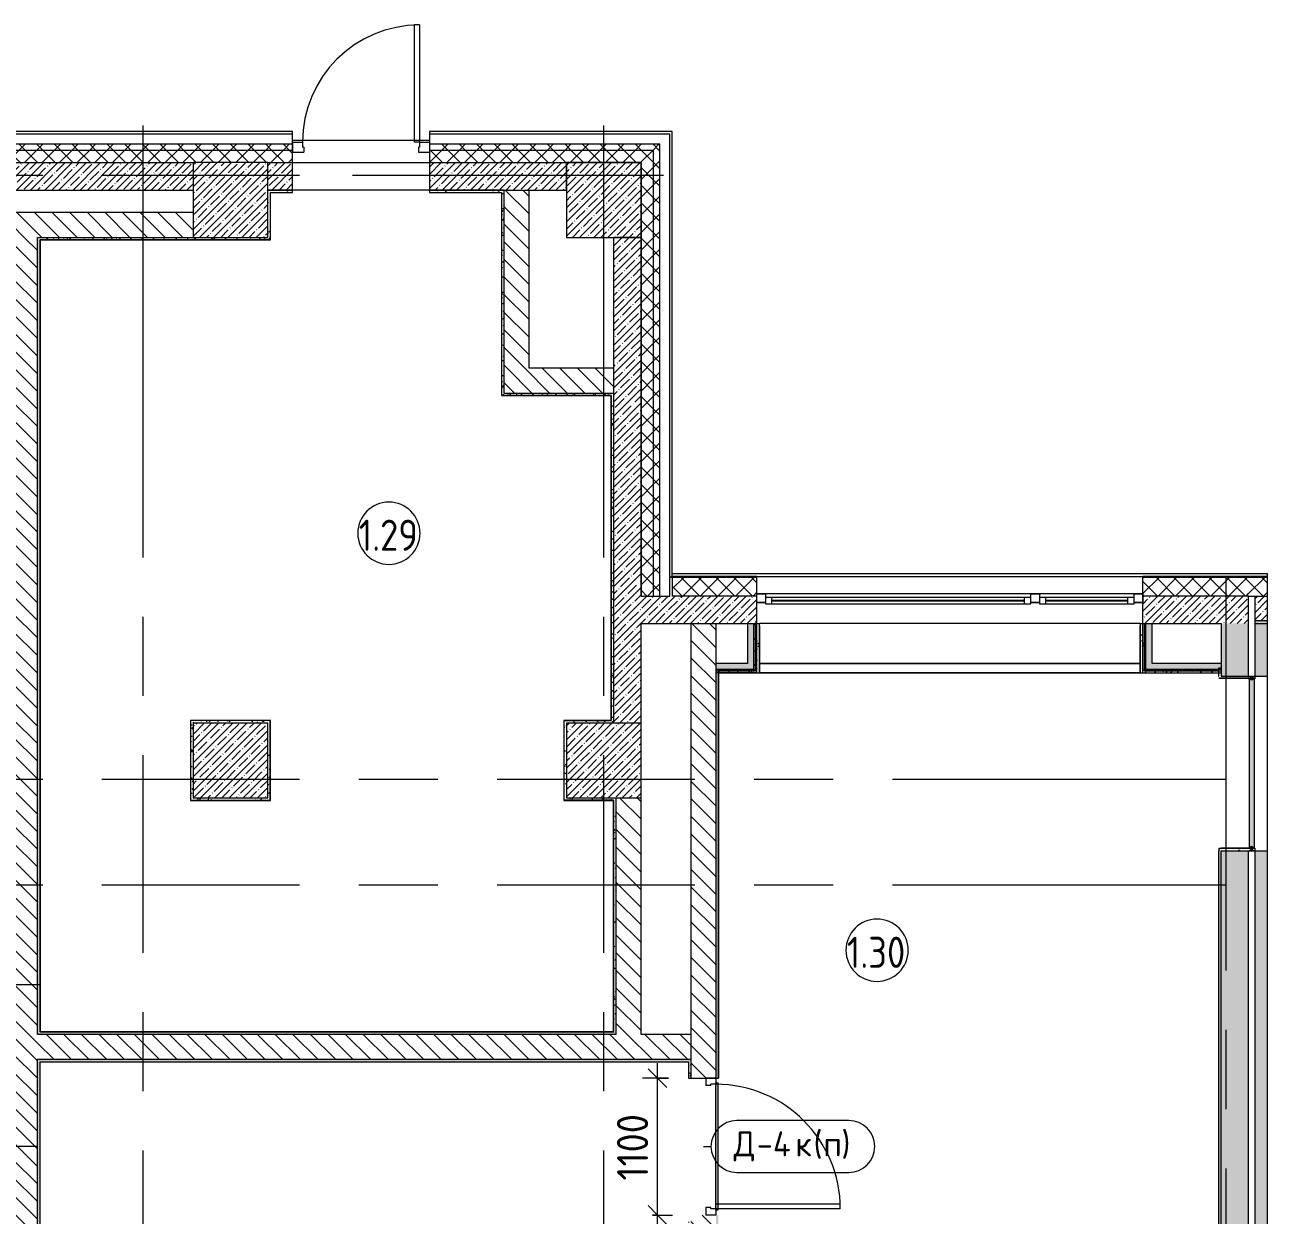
# Model space of a CAD drawing. Header units: millimetres. Extents: x -3708 to 187246, y -8553 to 29000.
# Drawn here: x 28660 to 38694, y 18650 to 28205 of the extents above; entities that cross this region are included whole.
import ezdxf

# ---------------------------------------------------------------- set-up
doc = ezdxf.new("R2010")
doc.units = ezdxf.units.MM
doc.linetypes.add('Осевая', pattern=[3175, 635, -476.25, 1587.5, -476.25])
for name, color, linetype, lineweight in [('A-ANNO-DIMS', 7, 'Continuous', 9), ('A-ANNO-DIMS-100', 7, 'Continuous', 9), ('A-AREA-IDEN', 7, 'Continuous', 9), ('A-DETL', 7, 'Continuous', 9), ('A-DETL-GENF', 7, 'Continuous', 9), ('A-DOOR-IDEN', 7, 'Continuous', 9), ('A-GLAZ', 7, 'Continuous', 9), ('A-GLAZ-1', 7, 'Continuous', 13), ('A-WALL', 7, 'Continuous', 9), ('I-WALL', 7, 'Continuous', 9), ('S-COLS', 7, 'Continuous', 9), ('Ограждение', 7, 'Continuous', 9), ('Оси', 7, 'Continuous', 9), ('Оси-2', 7, 'Осевая', 9), ('Поручни', 7, 'Continuous', 9)]:
    doc.layers.add(name, color=color, linetype=linetype, lineweight=lineweight)
for name, color, linetype, lineweight, true_color in [('A-DOOR-1', 1, 'Continuous', 9, 0xff0000), ('A-DOOR-2', 1, 'Continuous', 13, 0xff0000), ('A-DOOR-FRAM-1', 1, 'Continuous', 13, 0xff0000), ('A-WALL-1', 7, 'Continuous', 9, 0x3c3c3c), ('A-WALL-FNSH-1', 7, 'Continuous', 9, 0x3c3c3c)]:
    doc.layers.add(name, color=color, linetype=linetype, lineweight=lineweight, true_color=true_color)
doc.styles.add('GOST Common', font='GOST_Common.ttf', dxfattribs={"height": 200})
doc.styles.add('GOST Common_1', font='GOST_Common.ttf', dxfattribs={"width": 0.9, "height": 250})
doc.styles.add('ISOCPEUR', font='isocpeur.ttf', dxfattribs={"width": 0.9, "height": 250})
doc.dimstyles.new('ISO-2_5_0_9К_БОЛЬШОЙ', dxfattribs={"dimscale": 304.8, "dimtxt": 248.995294, "dimasz": 0.492126, "dimexe": 0.393701, "dimexo": 0.984252, "dimgap": 0, "dimtad": 1, "dimdec": 0, "dimrnd": 10, "dimzin": 0, "dimdsep": 46, "dimtxsty": 'ISOCPEUR', "dimblk1": 'OBLIQUE', "dimblk2": 'OBLIQUE', "dimsah": 1, "dimcen": 0.09, "dimdle": 0.393701, "dimazin": 0, "dimtfac": 1, "dimtdec": 4, "dimtix": 1, "dimtmove": 0, "dimatfit": 3, "dimfxl": 1, "dimtvp": 1, "dimtolj": 1, "dimtzin": 0, "dimarcsym": 2})
pattern_1 = [(45, (0, 0), (-57.02463, 57.02463), []), (45, (57.025, 0), (-57.02463, 57.02463), [100.806, -20.161, 3.353, -16.808])]
pattern_2 = [(135, (0, 0), (-70.71068, -70.71068), [])]
pattern_3 = [(45, (0, 0), (-70.71068, 70.71068), []), (135, (0, 0), (-70.71068, -70.71068), [])]
pattern_4 = [(0, (0, 0), (121.92, 30.48), [10.058, -81.382, 10.058, -81.382, -487.68]), (0, (0, 0), (121.92, 30.48), [-182.88, 10.058, -172.822, 10.058, -81.382, -213.36]), (0, (0, 0), (121.92, 30.48), [-457.2, 10.058, -50.902, 10.058, -142.342]), (120, (45.72, 15.24), (-87.356454, 90.345817), [10.058, -81.382, 10.058, -81.382, -487.68]), (120, (45.72, 15.24), (-87.356454, 90.345817), [-182.88, 10.058, -172.822, 10.058, -81.382, -213.36]), (120, (45.72, 15.24), (-87.356454, 90.345817), [-457.2, 10.058, -50.902, 10.058, -142.342]), (240, (60.96, 76.2), (-34.563546, -120.825817), [10.058, -81.382, 10.058, -81.382, -487.68]), (240, (60.96, 76.2), (-34.563546, -120.825817), [-182.88, 10.058, -172.822, 10.058, -81.382, -213.36]), (240, (60.96, 76.2), (-34.563546, -120.825817), [-457.2, 10.058, -50.902, 10.058, -142.342])]
pattern_5 = [(45, (0, 0), (-106.066, 106.066), []), (135, (0, 0), (-106.066, -106.066), [])]

# ---------------------------------------------------------------- blocks, each defined once
blk = doc.blocks.new('BSC_Колонна _Прямоугольная - 600х600-V23-План заполнения и маркировки дверных проемов 1 этажа в осях 1-12')
at = {"layer": 'S-COLS'}
h = blk.add_hatch(dxfattribs=at)
h.set_pattern_fill('FP_39', color=256, style=0, pattern_type=2)
h.set_pattern_definition([(45, (-30310, -26800), (-57.02463, 57.02463), []), (45, (-30252.975, -26800), (-57.02463, 57.02463), [100.806, -20.161, 3.353, -16.808])])
h.paths.add_polyline_path([(-300, -300), (300, -300), (300, 300), (-300, 300), (-300, 80)])
for p, q in [((300, 300), (-300, 300)), ((-300, 300), (-300, -300)), ((300, -300), (300, 300)), ((-300, -300), (300, -300))]:
    blk.add_line(p, q, dxfattribs=at)
blk = doc.blocks.new('120_Окно_СКБ_2Ст - 120_Окно_СКБ_2Ст 3100х2500 _мал_створка слева_-V38-План заполнения и маркировки дверных проемов 1 этажа в осях 1-12')
at = {"layer": 'A-GLAZ'}
for p, q in [((1550, -57), (-1550, -57)), ((-1550, -127), (-1480, -127)), ((-1430, -107), (600, -107)), ((600, -117), (-1430, -117)), ((650, -127), (720, -127)), ((770, -107), (1430, -107)), ((1430, -117), (770, -117)), ((1480, -127), (1550, -127))]:
    blk.add_line(p, q, dxfattribs=at)
at = {"layer": 'A-GLAZ-1'}
for p, q in [((-1550, -127), (-1550, -57)), ((-1550, -57), (-1480, -57)), ((-1480, -57), (-1480, -127)), ((650, -87), (-1480, -87)), ((-1480, -87), (-1480, -137)), ((-1430, -137), (-1430, -87)), ((600, -137), (600, -87)), ((650, -127), (650, -57)), ((650, -57), (720, -57)), ((650, -137), (650, -87)), ((720, -57), (720, -127)), ((1480, -87), (720, -87)), ((720, -87), (720, -137)), ((770, -137), (770, -87)), ((1430, -137), (1430, -87)), ((1480, -127), (1480, -57)), ((1480, -57), (1550, -57)), ((1480, -137), (1480, -87)), ((1550, -57), (1550, -127)), ((-1480, -127), (-1550, -127)), ((-1480, -137), (650, -137)), ((720, -127), (650, -127)), ((720, -137), (1480, -137)), ((1550, -127), (1480, -127))]:
    blk.add_line(p, q, dxfattribs=at)
blk = doc.blocks.new('110_Дверь_СКБ_1Ст_Внутренняя1 - Д-4к_п__1100x2100h_Артистические EI30-23988509-План заполнения и маркировки дверных проемов 1 этажа в осях 1-12')
at = {"layer": 'A-DOOR-1'}
blk.add_arc((512.5, 100), 1000, 90, 180, dxfattribs=at)
at = {"layer": 'A-DOOR-2'}
for p, q in [((512.5, 1100), (472.5, 1100)), ((472.5, 100), (472.5, 1100)), ((512.5, 1100), (512.5, 100)), ((512.5, 100), (472.5, 100))]:
    blk.add_line(p, q, dxfattribs=at)
at = {"layer": 'A-DOOR-FRAM-1'}
for p, q in [((-537.5, 100), (-537.5, 20)), ((-537.5, 100), (-487.5, 100)), ((-537.5, 20), (-477.5, 20)), ((-487.5, 100), (-487.5, 60)), ((-477.5, 60), (-487.5, 60)), ((-477.5, 60), (-477.5, 20)), ((502.5, 60), (502.5, 20)), ((512.5, 60), (502.5, 60)), ((502.5, 20), (562.5, 20)), ((512.5, 100), (512.5, 60)), ((512.5, 100), (562.5, 100)), ((562.5, 100), (562.5, 20))]:
    blk.add_line(p, q, dxfattribs=at)
blk = doc.blocks.new('110_Дверь_СКБ_1Ст_Наружная - ДН-2д_л__ Дверь из подвала ЛК _900 мм в свету_ 3300 фрамуга метал-22954314-План заполнения и маркировки дверных проемов 1 этажа в осях 1-12')
at = {"layer": 'A-DOOR-1'}
blk.add_arc((489.5, 30), 940, 90, 180, dxfattribs=at)
at = {"layer": 'A-DOOR-2'}
for p, q in [((489.5, 970), (449.5, 970)), ((449.5, 30), (449.5, 970)), ((489.5, 970), (489.5, 30)), ((489.5, 30), (449.5, 30))]:
    blk.add_line(p, q, dxfattribs=at)
at = {"layer": 'A-DOOR-FRAM-1'}
for p, q in [((-530.5, 30), (-530.5, -50)), ((-530.5, 30), (-450.5, 30)), ((-450.5, 30), (-450.5, -10)), ((489.5, 30), (489.5, -10)), ((489.5, 30), (569.5, 30)), ((569.5, 30), (569.5, -50)), ((-530.5, -50), (-440.5, -50)), ((-440.5, -10), (-450.5, -10)), ((-440.5, -10), (-440.5, -50)), ((479.5, -10), (479.5, -50)), ((489.5, -10), (479.5, -10)), ((479.5, -50), (569.5, -50))]:
    blk.add_line(p, q, dxfattribs=at)
blk = doc.blocks.new('BSC_Колонна _Прямоугольная - 600х600-V41-План заполнения и маркировки дверных проемов 1 этажа в осях 1-12')
at = {"layer": 'S-COLS'}
h = blk.add_hatch(dxfattribs=at)
h.set_pattern_fill('FP_50', color=256, style=0, pattern_type=2)
h.set_pattern_definition([(45, (-33310, -22300), (-57.02463, 57.02463), []), (45, (-33252.975, -22300), (-57.02463, 57.02463), [100.806, -20.161, 3.353, -16.808])])
h.paths.add_polyline_path([(-300, -300), (300, -300), (300, 300), (-300, 300)])
for p, q in [((300, 300), (-300, 300)), ((-300, 300), (-300, -300)), ((300, -300), (300, 300)), ((-300, -300), (300, -300))]:
    blk.add_line(p, q, dxfattribs=at)
blk = doc.blocks.new('BSC_Колонна _Прямоугольная - 600х600-V65-План заполнения и маркировки дверных проемов 1 этажа в осях 1-12')
at = {"layer": 'S-COLS'}
h = blk.add_hatch(dxfattribs=at)
h.set_pattern_fill('FP_77', color=256, style=0, pattern_type=2)
h.set_pattern_definition([(45, (-30310, -22300), (-57.02463, 57.02463), []), (45, (-30252.975, -22300), (-57.02463, 57.02463), [100.806, -20.161, 3.353, -16.808])])
h.paths.add_polyline_path([(300, -300), (300, 300), (-300, 300), (-300, -300)])
for p, q in [((300, 300), (-300, 300)), ((-300, 300), (-300, -300)), ((300, -300), (300, 300)), ((-300, -300), (300, -300))]:
    blk.add_line(p, q, dxfattribs=at)
blk = doc.blocks.new('Ограждение - Ограждение-32870510-План заполнения и маркировки дверных проемов 1 этажа в осях 1-12')
at = {"layer": 'Ограждение'}
blk.add_hatch(color=256, dxfattribs=at).paths.add_polyline_path([(34228, 18690), (34228, 19710), (34208, 19710), (34208, 18690), (34210, 18690)])
at = {"layer": 'Поручни'}
for p, q in [((34208, 19710), (34228, 19710)), ((34208, 19710), (34208, 18690)), ((34228, 18690), (34228, 19710)), ((34228, 18690), (34208, 18690))]:
    blk.add_line(p, q, dxfattribs=at)
blk = doc.blocks.new('Ограждение - Ограждение-32972408-План заполнения и маркировки дверных проемов 1 этажа в осях 1-12')
at = {"layer": 'Ограждение'}
blk.add_hatch(color=256, dxfattribs=at).paths.add_polyline_path([(38505, 21595), (38505, 21606), (38525, 21606), (38525, 21595), (38538, 21595), (38538, 22955), (38525, 22955), (38525, 22949), (38505, 22949), (38505, 22955), (38493, 22955), (38493, 21595)])
at = {"layer": 'Поручни'}
for p, q in [((38493, 22955), (38493, 21595)), ((38538, 21595), (38538, 22955)), ((38538, 21575), (38493, 21575))]:
    blk.add_line(p, q, dxfattribs=at)
blk = doc.blocks.new('Ограждение - Ограждение-32984935-План заполнения и маркировки дверных проемов 1 этажа в осях 1-12')
at = {"layer": 'Поручни'}
for p, q in [((38493, 22955), (38493, 21595)), ((38538, 21595), (38538, 22955)), ((38538, 21575), (38493, 21575))]:
    blk.add_line(p, q, dxfattribs=at)
blk = doc.blocks.new('Зашивка приборов отопления11 - Зашивка приборов отопления-33278624-План заполнения и маркировки дверных проемов 1 этажа в осях 1-12')
at = {"layer": 'A-WALL'}
for p, q in [((37620, 23400), (34560, 23400)), ((34560, 23079), (37620, 23079)), ((37620, 23079), (34560, 23079)), ((34560, 23004), (37620, 23004))]:
    blk.add_line(p, q, dxfattribs=at)
blk = doc.blocks.new('BSC_Колонна _Прямоугольная - 600х600-V81-План заполнения и маркировки дверных проемов 1 этажа в осях 1-12')
at = {"layer": 'S-COLS'}
for p, q in [((300, 300), (-300, 300)), ((-300, 300), (-300, -300)), ((300, -300), (300, 300)), ((-300, -300), (300, -300))]:
    blk.add_line(p, q, dxfattribs=at)
blk = doc.blocks.new('DET_L_Линия разрыва - М100-30654710-План заполнения и маркировки дверных проемов 1 этажа в осях 1-12')
at = {"layer": 'A-DETL-GENF'}
blk.add_line((24080, 0), (12340, 0), dxfattribs=at)
blk = doc.blocks.new('М_двери - Типоразмер_рамка-25223575-План заполнения и маркировки дверных проемов 1 этажа в осях 1-12')
at = {"layer": 'A-DOOR-IDEN'}
for p, q in [((4.5, 2.08), (-4.5, 2.08)), ((-4.5, -2.08), (4.5, -2.08))]:
    blk.add_line(p, q, dxfattribs=at)
for centre, start, end in [((-4.5, 0), 90, 270), ((4.5, 0), 270, 90)]:
    blk.add_arc(centre, 2.08, start, end, dxfattribs=at)
blk = doc.blocks.new('Марка_Помещения - Номер-25198446-План заполнения и маркировки дверных проемов 1 этажа в осях 1-12')
at = {"layer": 'A-AREA-IDEN'}
for start, end in [(360, 180), (180, 360)]:
    blk.add_arc((0, 0), 2.5, start, end, dxfattribs=at)
blk = doc.blocks.new('DIMBLOCK34-План заполнения и маркировки дверных проемов 1 этажа в осях 1-12')
at = {"layer": 'A-ANNO-DIMS-100'}
for p, q in [((33742, 18530), (33742, 19870)), ((33830, 19750), (33622, 19750)), ((33742, 19750), (33830, 19750)), ((33702, 18650), (33862, 18650)), ((33742, 18650), (33702, 18650))]:
    blk.add_line(p, q, dxfattribs=at)
at = {"layer": 'A-ANNO-DIMS-100', "lineweight": 20}
for p, q in [((33742, 19750), (33667, 19825)), ((33742, 19750), (33817, 19675)), ((33742, 18650), (33667, 18725)), ((33742, 18650), (33817, 18575))]:
    blk.add_line(p, q, dxfattribs=at)
at = {"layer": 'A-ANNO-DIMS-100', "color": 0, "insert": (33416, 18927), "char_height": 250, "width": 655.05, "attachment_point": 1, "rotation": 90, "line_spacing_factor": 1.149209, "style": 'ISOCPEUR'}
blk.add_mtext('1100', dxfattribs=at)
blk = doc.blocks.new('_Oblique')
at = {"color": 0, "linetype": 'ByBlock', "lineweight": -2}
blk.add_line((-0.5, -0.5), (0.5, 0.5), dxfattribs=at)

msp = doc.modelspace()

# ---------------------------------------------------------------- hatches: boundary and pattern name
at = {"layer": 'A-WALL'}
h = msp.add_hatch(dxfattribs=at)
h.set_pattern_fill('FP_8', color=256, style=0, pattern_type=2)
h.set_pattern_definition(pattern_3)
h.paths.add_polyline_path([(30810, 27200), (30810, 27250), (21910, 27250), (21910, 27200), (30569, 27200)])
h.paths.add_polyline_path([(18710.3, 27200), (18710.3, 27250), (17810.3, 27250), (17810.3, 27200), (18381.6, 27200)])
h.paths.add_polyline_path([(33610, 27200), (33760, 27200), (33760, 27250), (31910, 27250), (31910, 27200), (33390, 27200)])
h.paths.add_polyline_path([(16910.3, 27200), (16910.3, 27250), (16010.3, 27250), (16010.3, 27200), (16598.9, 27200)])
h.paths.add_polyline_path([(19610.3, 27200), (20210, 27200), (20210, 27250), (19610.3, 27250)])
h.paths.add_polyline_path([(14996.3, 27200), (15110.3, 27200), (15110.3, 27250), (13730, 27250), (13730, 27200), (14760, 27200)])
h = msp.add_hatch(dxfattribs=at)
h.set_pattern_fill('FP_8', color=256, style=0, pattern_type=2)
h.set_pattern_definition(pattern_3)
h.paths.add_polyline_path([(32509.5, 27100), (33710, 27100), (33710, 27200), (31910, 27200), (31910, 27100), (31923.2, 27100)])
h.paths.add_polyline_path([(28560, 27100), (30810, 27100), (30810, 27200), (21910, 27200), (21910, 27100), (27860.7, 27100)])
h.paths.add_polyline_path([(19610.3, 27100), (20210, 27100), (20210, 27200), (19610.3, 27200), (19610.3, 27116.6)])
h.paths.add_polyline_path([(18110.3, 27100), (18710.3, 27100), (18710.3, 27200), (17810.3, 27200), (17810.3, 27100)])
h.paths.add_polyline_path([(16910.3, 27100), (16910.3, 27200), (16010.3, 27200), (16010.3, 27100), (16350.4, 27100)])
h.paths.add_polyline_path([(13730, 27100), (15110.3, 27100), (15110.3, 27200), (13730, 27200)])
h = msp.add_hatch(dxfattribs=at)
h.set_pattern_fill('FP_8', color=256, style=0, pattern_type=2)
h.set_pattern_definition(pattern_3)
h.paths.add_polyline_path([(33710, 23620), (33760, 23620), (33760, 27200), (33710, 27200), (33710, 23719.5)])
h = msp.add_hatch(dxfattribs=at)
h.set_pattern_fill('FP_8', color=256, style=0, pattern_type=2)
h.set_pattern_definition(pattern_3)
h.paths.add_polyline_path([(33610.3, 23620), (33710, 23620), (33710, 27100), (33610, 27100), (33610, 23620)])
h = msp.add_hatch(dxfattribs=at)
h.set_pattern_fill('FP_8', color=256, style=0, pattern_type=2)
h.set_pattern_definition(pattern_3)
h.paths.add_polyline_path([(38482.7, 23620), (38490, 23620), (38490, 23769.7), (37640, 23769.7), (37640, 23620), (38270, 23620)])
h.paths.add_polyline_path([(34037.4, 23620), (34540, 23620), (34540, 23769.7), (33860, 23769.7), (33860, 23620), (34010, 23620)])
h = msp.add_hatch(dxfattribs=at)
h.set_pattern_fill('FP_8', color=256, style=0, pattern_type=2)
h.set_pattern_definition(pattern_3)
h.paths.add_polyline_path([(38539.3, 23619.7), (38640, 23620), (38640, 23769.7), (38490, 23769.7), (38490, 23619.7)])
at = {"layer": 'I-WALL'}
h = msp.add_hatch(dxfattribs=at)
h.set_pattern_fill('FP_1', color=256, style=0, pattern_type=2)
h.set_pattern_definition(pattern_1)
h.paths.add_polyline_path([(28760, 26880), (29810, 26880), (29810, 27100), (26410, 27100), (26410, 26880), (28560, 26880)])
h = msp.add_hatch(dxfattribs=at)
h.set_pattern_fill('FP_1', color=256, style=0, pattern_type=2)
h.set_pattern_definition(pattern_1)
h.paths.add_polyline_path([(30610, 26880), (30810, 26880), (30810, 27100), (30610, 27100), (30610, 27056)])
h.paths.add_polyline_path([(29810, 26880), (30010, 26880), (30010, 27100), (29810, 27100), (29810, 27075.3)])
h.paths.add_polyline_path([(32509.5, 26880), (33010, 26880), (33010, 27100), (31910, 27100), (31910, 26880), (31923.2, 26880)])
h = msp.add_hatch(dxfattribs=at)
h.set_pattern_fill('FP_86', color=256, style=0, pattern_type=2)
h.set_pattern_definition(pattern_4)
h.paths.add_polyline_path([(30630, 26480), (30630, 26880), (30610, 26880), (30610, 26480)])
h = msp.add_hatch(dxfattribs=at)
h.set_pattern_fill('FP_86', color=256, style=0, pattern_type=2)
h.set_pattern_definition(pattern_4)
h.paths.add_polyline_path([(32476.5, 26860), (32489.5, 26860), (32489.5, 26880), (31910, 26880), (31910, 26860), (31923.2, 26860)])
h.paths.add_polyline_path([(30630, 26860), (30810, 26860), (30810, 26880), (30630, 26880)])
h = msp.add_hatch(dxfattribs=at)
h.set_pattern_fill('FP_86', color=256, style=0, pattern_type=2)
h.set_pattern_definition(pattern_4)
h.paths.add_polyline_path([(32509.5, 25250), (32509.5, 26880), (32489.5, 26880), (32489.5, 25250)])
h = msp.add_hatch(dxfattribs=at)
h.set_pattern_fill('FP_20', color=256, style=0, pattern_type=2)
h.set_pattern_definition(pattern_2)
h.paths.add_polyline_path([(32709.5, 25450), (32709.5, 26880), (32509.5, 26880), (32509.5, 25450)])
h = msp.add_hatch(dxfattribs=at)
h.set_pattern_fill('FP_20', color=256, style=0, pattern_type=2)
h.set_pattern_definition(pattern_2)
h.paths.add_polyline_path([(30010, 26500), (30010, 26700), (26410, 26700), (26410, 26500), (28760, 26500)])
h = msp.add_hatch(dxfattribs=at)
h.set_pattern_fill('FP_20', color=256, style=0, pattern_type=2)
h.set_pattern_definition(pattern_2)
h.paths.add_polyline_path([(28760, 15200), (28760, 26500), (28560, 26500), (28560, 15200)])
h = msp.add_hatch(dxfattribs=at)
h.set_pattern_fill('FP_86', color=256, style=0, pattern_type=2)
h.set_pattern_definition(pattern_4)
h.paths.add_polyline_path([(28780, 26480), (30610, 26480), (30610, 26500), (28760, 26500), (28760, 26480), (28775, 26480)])
h = msp.add_hatch(dxfattribs=at)
h.set_pattern_fill('FP_1', color=256, style=0, pattern_type=2)
h.set_pattern_definition(pattern_1)
h.paths.add_polyline_path([(33390, 22600), (33610, 22600), (33610, 26500), (33390, 26500), (33390, 23177.1)])
h = msp.add_hatch(dxfattribs=at)
h.set_pattern_fill('FP_86', color=256, style=0, pattern_type=2)
h.set_pattern_definition(pattern_4)
h.paths.add_polyline_path([(28768.5, 20100), (28780, 20100), (28780, 26480), (28760, 26480), (28760, 20100)])
h = msp.add_hatch(dxfattribs=at)
h.set_pattern_fill('FP_20', color=256, style=0, pattern_type=2)
h.set_pattern_definition(pattern_2)
h.paths.add_polyline_path([(32509.5, 25250), (33390, 25250), (33390, 25450), (32509.5, 25450), (32509.5, 25342.3)])
h = msp.add_hatch(dxfattribs=at)
h.set_pattern_fill('FP_86', color=256, style=0, pattern_type=2)
h.set_pattern_definition(pattern_4)
h.paths.add_polyline_path([(33369, 25230), (33370, 25230), (33369, 25250), (32489.5, 25250), (32489.5, 25230), (33277.3, 25230)])
h = msp.add_hatch(dxfattribs=at)
h.set_pattern_fill('FP_86', color=256, style=0, pattern_type=2)
h.set_pattern_definition(pattern_4)
h.paths.add_polyline_path([(33390, 22620), (33390, 25250), (33370, 25250), (33370, 22620)])
h = msp.add_hatch(dxfattribs=at)
h.set_pattern_fill('FP_1', color=256, style=0, pattern_type=2)
h.set_pattern_definition(pattern_1)
h.paths.add_polyline_path([(33610, 23400), (34540, 23400), (34540, 23620), (33610, 23619.7)])
h.paths.add_polyline_path([(37652.5, 23400), (38490, 23400), (38490, 23620), (37640, 23619.7), (37640, 23400)])
h = msp.add_hatch(dxfattribs=at)
h.set_pattern_fill('FP_1', color=256, style=0, pattern_type=2)
h.set_pattern_definition(pattern_1)
h.paths.add_polyline_path([(38640, 23420.3), (38640, 23620), (38540, 23619.7), (38540, 23420.3)])
h = msp.add_hatch(dxfattribs=at)
h.set_pattern_fill('FP_20', color=256, style=0, pattern_type=2)
h.set_pattern_definition(pattern_2)
h.paths.add_polyline_path([(34130, 17850), (34210, 17850), (34210, 18650), (34010, 18650), (34010, 17850)])
h.paths.add_polyline_path([(34010, 19750), (34210, 19750), (34210, 23400), (34010, 23400), (34010, 19880)])
for points in [[(34515, 23079), (34515, 23400), (34465, 23400), (34465, 23079)], [(37665, 23029), (37715, 23029), (37715, 23400), (37665, 23400), (37665, 23079)], [(34210, 23029), (34515, 23029), (34515, 23079), (34210, 23079)], [(38270, 23029), (38270, 23079), (37715, 23079), (37715, 23029)]]:
    msp.add_hatch(color=256, dxfattribs=at).paths.add_polyline_path(points)
h = msp.add_hatch(dxfattribs=at)
h.set_pattern_fill('FP_87', color=256, style=0, pattern_type=2)
h.set_pattern_definition(pattern_5)
h.paths.add_polyline_path([(34527.5, 23029), (34527.5, 23400), (34515, 23400), (34515, 23029), (34525.6, 23029)])
h = msp.add_hatch(dxfattribs=at)
h.set_pattern_fill('FP_87', color=256, style=0, pattern_type=2)
h.set_pattern_definition(pattern_5)
h.paths.add_polyline_path([(34540, 23024), (34540, 23400), (34527.5, 23400), (34527.5, 23024), (34532.5, 23024)])
h = msp.add_hatch(dxfattribs=at)
h.set_pattern_fill('FP_86', color=256, style=0, pattern_type=2)
h.set_pattern_definition(pattern_4)
h.paths.add_polyline_path([(34560, 23024), (34560, 23400), (34540, 23400), (34540, 23024)])
h = msp.add_hatch(dxfattribs=at)
h.set_pattern_fill('FP_86', color=256, style=0, pattern_type=2)
h.set_pattern_definition(pattern_4)
h.paths.add_polyline_path([(37640, 23024), (37640, 23400), (37620, 23400), (37620, 23024)])
h = msp.add_hatch(dxfattribs=at)
h.set_pattern_fill('FP_87', color=256, style=0, pattern_type=2)
h.set_pattern_definition(pattern_5)
h.paths.add_polyline_path([(37652.3, 23024), (37652.5, 23024), (37652.5, 23400), (37640, 23400), (37640, 23024)])
h = msp.add_hatch(dxfattribs=at)
h.set_pattern_fill('FP_87', color=256, style=0, pattern_type=2)
h.set_pattern_definition(pattern_5)
h.paths.add_polyline_path([(37665, 23024), (37665, 23400), (37652.5, 23400), (37652.5, 23024), (37660, 23024)])
h = msp.add_hatch(dxfattribs=at)
h.set_pattern_fill('FP_1', color=256, style=0, pattern_type=2)
h.set_pattern_definition(pattern_1)
h.paths.add_polyline_path([(38490, 15200), (38490, 21575.3), (38270, 21575.3), (38270, 15200)])
h.paths.add_polyline_path([(38270, 22975.3), (38490, 22975.3), (38490, 23400), (38270, 23400), (38270, 23177.1)])
h = msp.add_hatch(dxfattribs=at)
h.set_pattern_fill('FP_1', color=256, style=0, pattern_type=2)
h.set_pattern_definition(pattern_1)
h.paths.add_polyline_path([(38540, 10450), (38640, 10450), (38640, 11459.9), (38540, 11509.9), (38540, 11459.9)])
h.paths.add_polyline_path([(38540, 11709.9), (38693.9, 11786.8), (38693.9, 12032.9), (38640, 12059.9), (38640, 12125), (38540, 12125), (38540, 11909.9)])
h.paths.add_polyline_path([(38540, 13525), (38640, 13525), (38640, 21575.3), (38540, 21575.3), (38540, 16681.5)])
h.paths.add_polyline_path([(38540, 22975.3), (38640, 22975.3), (38640, 23420.3), (38540, 23420.3), (38540, 23177.1)])
h = msp.add_hatch(dxfattribs=at)
h.set_pattern_fill('FP_87', color=256, style=0, pattern_type=2)
h.set_pattern_definition(pattern_5)
h.paths.add_polyline_path([(34230, 23016.5), (34230, 23024), (34527.5, 23024), (34527.5, 23029), (34210, 23029), (34210, 23016.5)])
h = msp.add_hatch(dxfattribs=at)
h.set_pattern_fill('FP_87', color=256, style=0, pattern_type=2)
h.set_pattern_definition(pattern_5)
h.paths.add_polyline_path([(34230, 23004), (34230, 23016.5), (34210, 23016.5), (34210, 23004)])
h = msp.add_hatch(dxfattribs=at)
h.set_pattern_fill('FP_86', color=256, style=0, pattern_type=2)
h.set_pattern_definition(pattern_4)
h.paths.add_polyline_path([(34210, 13760), (34230, 13760), (34230, 18650), (34210, 18650), (34210, 13780)])
h.paths.add_polyline_path([(34210, 19750), (34230, 19750), (34230, 23004), (34210, 23004), (34210, 21011.9)])
h = msp.add_hatch(dxfattribs=at)
h.set_pattern_fill('FP_86', color=256, style=0, pattern_type=2)
h.set_pattern_definition(pattern_4)
h.paths.add_polyline_path([(34540, 23004), (34560, 23004), (34560, 23024), (34230, 23024), (34230, 23004), (34515, 23004)])
h = msp.add_hatch(dxfattribs=at)
h.set_pattern_fill('FP_86', color=256, style=0, pattern_type=2)
h.set_pattern_definition(pattern_4)
h.paths.add_polyline_path([(37726.7, 23004), (38250, 23004), (38250, 23024), (37620, 23024), (37620, 23004), (37715, 23004)])
h = msp.add_hatch(dxfattribs=at)
h.set_pattern_fill('FP_87', color=256, style=0, pattern_type=2)
h.set_pattern_definition(pattern_5)
h.paths.add_polyline_path([(38270, 23016.5), (38270, 23029), (37665, 23029), (37665.2, 23024), (38250, 23024), (38250, 23016.5)])
h = msp.add_hatch(dxfattribs=at)
h.set_pattern_fill('FP_87', color=256, style=0, pattern_type=2)
h.set_pattern_definition(pattern_5)
h.paths.add_polyline_path([(38270, 23004), (38270, 23016.5), (38250, 23016), (38250, 23004)])
h = msp.add_hatch(dxfattribs=at)
h.set_pattern_fill('FP_86', color=256, style=0, pattern_type=2)
h.set_pattern_definition(pattern_4)
h.paths.add_polyline_path([(29990, 22600), (30610, 22600), (30610, 22620), (29990, 22620)])
h = msp.add_hatch(dxfattribs=at)
h.set_pattern_fill('FP_86', color=256, style=0, pattern_type=2)
h.set_pattern_definition(pattern_4)
h.paths.add_polyline_path([(30010, 21980), (30010, 22600), (29990, 22600), (29990, 21980)])
h = msp.add_hatch(dxfattribs=at)
h.set_pattern_fill('FP_86', color=256, style=0, pattern_type=2)
h.set_pattern_definition(pattern_4)
h.paths.add_polyline_path([(30630, 22000), (30630, 22620), (30610, 22620), (30610, 22000)])
h = msp.add_hatch(dxfattribs=at)
h.set_pattern_fill('FP_86', color=256, style=0, pattern_type=2)
h.set_pattern_definition(pattern_4)
h.paths.add_polyline_path([(32990, 22000), (33010, 22000), (33010, 22620), (32990, 22620), (32990, 22600)])
h = msp.add_hatch(dxfattribs=at)
h.set_pattern_fill('FP_86', color=256, style=0, pattern_type=2)
h.set_pattern_definition(pattern_4)
h.paths.add_polyline_path([(33390, 22600), (33390, 22620), (33010, 22620), (33010, 22600), (33370, 22600)])
h = msp.add_hatch(dxfattribs=at)
h.set_pattern_fill('FP_86', color=256, style=0, pattern_type=2)
h.set_pattern_definition(pattern_4)
h.paths.add_polyline_path([(30610, 21980), (30630, 21980), (30630, 22000), (30010, 22000), (30010, 21980)])
h = msp.add_hatch(dxfattribs=at)
h.set_pattern_fill('FP_86', color=256, style=0, pattern_type=2)
h.set_pattern_definition(pattern_4)
h.paths.add_polyline_path([(32990, 21980), (33390, 21980), (33389, 22000), (32990, 22000)])
h = msp.add_hatch(dxfattribs=at)
h.set_pattern_fill('FP_86', color=256, style=0, pattern_type=2)
h.set_pattern_definition(pattern_4)
h.paths.add_polyline_path([(33410, 20120), (33410, 22000), (33390, 22000), (33390, 20120)])
h = msp.add_hatch(dxfattribs=at)
h.set_pattern_fill('FP_20', color=256, style=0, pattern_type=2)
h.set_pattern_definition(pattern_2)
h.paths.add_polyline_path([(33610, 20100), (33610, 22000), (33410, 22000), (33410, 20100)])
h = msp.add_hatch(dxfattribs=at)
h.set_pattern_fill('FP_86', color=256, style=0, pattern_type=2)
h.set_pattern_definition(pattern_4)
h.paths.add_polyline_path([(38250, 11220), (38270, 11220), (38270, 12100), (38250, 12100), (38250, 11221)])
h.paths.add_polyline_path([(38250, 13550), (38270, 13550), (38270, 21595.3), (38250, 21595.3), (38250, 13980)])
h = msp.add_hatch(dxfattribs=at)
h.set_pattern_fill('FP_86', color=256, style=0, pattern_type=2)
h.set_pattern_definition(pattern_4)
h.paths.add_polyline_path([(38540, 21575.3), (38539.3, 21595.3), (38270, 21595.3), (38270, 21575.3), (38538.3, 21575.3)])
h = msp.add_hatch(dxfattribs=at)
h.set_pattern_fill('FP_20', color=256, style=0, pattern_type=2)
h.set_pattern_definition(pattern_2)
h.paths.add_polyline_path([(30569, 19900), (34010, 19900), (34010, 20100), (28760, 20100), (28760, 19900)])
h = msp.add_hatch(dxfattribs=at)
h.set_pattern_fill('FP_86', color=256, style=0, pattern_type=2)
h.set_pattern_definition(pattern_4)
h.paths.add_polyline_path([(28780, 20100), (33410, 20100), (33410, 20120), (28780, 20120)])
h = msp.add_hatch(dxfattribs=at)
h.set_pattern_fill('FP_86', color=256, style=0, pattern_type=2)
h.set_pattern_definition(pattern_4)
h.paths.add_polyline_path([(28760, 15220), (28780, 15221), (28780, 19900), (28760, 19900), (28760, 16681.5)])
h = msp.add_hatch(dxfattribs=at)
h.set_pattern_fill('FP_86', color=256, style=0, pattern_type=2)
h.set_pattern_definition(pattern_4)
h.paths.add_polyline_path([(33010, 19880), (34010, 19880), (34010, 19900), (28780, 19900), (28781, 19880), (30610, 19880)])
h = msp.add_hatch(dxfattribs=at)
h.set_pattern_fill('FP_86', color=256, style=0, pattern_type=2)
h.set_pattern_definition(pattern_4)
h.paths.add_polyline_path([(33990, 18450), (34010, 18450), (34010, 18650), (33990, 18650), (33990, 18470)])
h.paths.add_polyline_path([(34010, 19750), (34010, 19880), (33990, 19880), (33990, 19750)])
at = {"layer": 'S-COLS'}
h = msp.add_hatch(dxfattribs=at)
h.set_pattern_fill('FP_1', color=256, style=0, pattern_type=2)
h.set_pattern_definition(pattern_1)
h.paths.add_polyline_path([(33010, 26500), (33610, 26500), (33610, 27100), (33010, 27100)])

# ---------------------------------------------------------------- linework, layer by layer
at = {"layer": 'A-DETL'}
for p, q in [((21890, 20500), (28781, 20500)), ((28760, 19200), (21890, 19200))]:
    msp.add_line(p, q, dxfattribs=at)
at = {"layer": 'A-DOOR-IDEN'}
msp.add_line((34110, 19200), (34171.3, 19200), dxfattribs=at)
at = {"layer": 'A-WALL'}
for p, q in [((21910, 27330), (30810, 27330)), ((31910, 27330), (33840, 27330)), ((33840, 23620), (33840, 27330)), ((21910, 27250), (30810, 27250)), ((21910, 27200), (30810, 27200)), ((30810, 27280), (31910, 27280)), ((31910, 27250), (33760, 27250)), ((31910, 27200), (33710, 27200)), ((33710, 23620), (33710, 27200)), ((33760, 23620), (33760, 27250)), ((30610, 27100), (33610, 27100)), ((30630, 26860), (30810, 26860)), ((30630, 26860), (30630, 26480)), ((31910, 26860), (32489.5, 26860)), ((32489.5, 25230), (32489.5, 26860)), ((30610, 26480), (28780, 26480)), ((28780, 26480), (28780, 20120)), ((33370, 25230), (32489.5, 25230)), ((33370, 22620), (33370, 25230)), ((33859.9, 23799.7), (38640, 23799.7)), ((34540, 23772.7), (33840, 23772.7)), ((34540, 23769.7), (33840, 23769.7)), ((33860, 23777.7), (33860, 23772.7)), ((33860, 23769.7), (33860, 23620)), ((34540, 23777.7), (37640, 23777.7)), ((38640, 23772.7), (37640, 23772.7)), ((38640, 23769.7), (37640, 23769.7)), ((33610, 23620), (33840, 23620)), ((34540, 23620), (33860, 23620)), ((38490, 23620), (37640, 23620)), ((38540, 23620), (38640, 23620)), ((38540, 23620), (38540, 23619.7)), ((34515, 23029), (34515, 23400)), ((34527.5, 23016.5), (34527.5, 23400)), ((37652.5, 23016.5), (37652.5, 23400)), ((37665, 23029), (37665, 23400)), ((34515, 23029), (34210, 23029)), ((34527.5, 23016.5), (34210, 23016.5)), ((34540, 23004), (34210, 23004)), ((38270, 23016.5), (37652.5, 23016.5)), ((38270, 23029), (37665, 23029)), ((33010, 22620), (33370, 22620)), ((33390, 20120), (33390, 21980)), ((38250, 21595.3), (38540, 21595.3)), ((28780, 19880), (33990, 19880)), ((28780, 19880), (28780, 15220))]:
    msp.add_line(p, q, dxfattribs=at)
at = {"layer": 'A-WALL-1'}
for p, q in [((30810, 26880), (30810, 27330)), ((31910, 27330), (31910, 26880)), ((26410, 27100), (30010, 27100)), ((33010, 26880), (33010, 27100)), ((33610, 27100), (33610, 23620)), ((26410, 26880), (30010, 26880)), ((30610, 26880), (30810, 26880)), ((30810, 26880), (30610, 26880)), ((30810, 26860), (30810, 26880)), ((31910, 26880), (33010, 26880)), ((32509.5, 26880), (31910, 26880)), ((31910, 26880), (31910, 26860)), ((32509.5, 25250), (32509.5, 26880)), ((32709.5, 25450), (32709.5, 26880)), ((30010, 26700), (26410, 26700)), ((28760, 20100), (28760, 26500)), ((28760, 26500), (30010, 26500)), ((33610, 26500), (33390, 26500)), ((33390, 22600), (33390, 26500)), ((33610, 23620), (33610, 26500)), ((33390, 25450), (32709.5, 25450)), ((32509.5, 25250), (33390, 25250)), ((34540, 23004), (34540, 23769.7)), ((37640, 23004), (37640, 23769.7)), ((38490, 22955.3), (38490, 23620)), ((38490, 23619.7), (38540, 23619.7)), ((38540, 23619.7), (38540, 22955.3)), ((33610, 22600), (33610, 23400)), ((33610, 23400), (34560, 23400)), ((34010, 23400), (34010, 19750)), ((34210, 23400), (34210, 19750)), ((34465, 23400), (34465, 23079)), ((34560, 23379.5), (34560, 23400)), ((37620, 23400), (38270, 23400)), ((37620, 23400), (37620, 23379.5)), ((37715, 23079), (37715, 23400)), ((38270, 23400), (38270, 22975.3)), ((38640, 23420.3), (38540, 23420.3)), ((38540, 23400), (38640, 23400)), ((34465, 23079), (34210, 23079)), ((38270, 23079), (37715, 23079)), ((34230, 23003), (34230, 23024)), ((34540, 23024), (34230, 23024)), ((34540, 23004), (34561, 23004)), ((37619.5, 23004), (38270, 23004)), ((38250, 23024), (37640, 23024)), ((38270, 23041.5), (38250, 23041.5)), ((38270, 22975.3), (38640, 22975.3)), ((38490, 22955.3), (38540, 22955.3)), ((30630, 22620), (29990, 22620)), ((29990, 22620), (29990, 21980)), ((30630, 21980), (30630, 22620)), ((32990, 22620), (32990, 21980)), ((29990, 21980), (30630, 21980)), ((33389, 21980), (33390, 21980)), ((33410, 20100), (33410, 22000)), ((33610, 20100), (33610, 22000)), ((38250, 21595.3), (38250, 21575.3)), ((38270, 13525), (38270, 21575.3)), ((38270, 21575.3), (38640, 21575.3)), ((38490, 13525), (38490, 21575.3)), ((38540, 21595.3), (38540, 13525)), ((33410, 20100), (28760, 20100)), ((28781, 20120), (28780, 20120)), ((34010, 20100), (33610, 20100)), ((28760, 15200), (28760, 19900)), ((28760, 19900), (34010, 19900)), ((33990, 19880), (33990, 19750)), ((33990, 19750), (34230, 19750))]:
    msp.add_line(p, q, dxfattribs=at)
at = {"layer": 'A-WALL-FNSH-1'}
for p, q in [((30810, 27350), (21910, 27350)), ((30810, 27330), (30810, 27350)), ((33860, 27350), (31910, 27350)), ((31910, 27350), (31910, 27330)), ((33860, 23777.7), (33860, 27350)), ((30631, 26859), (30810, 26859)), ((30631, 26479), (30631, 26859)), ((30810, 26859), (30810, 26860)), ((31910, 26860), (31910, 26859)), ((31910, 26859), (32488.5, 26859)), ((32488.5, 26859), (32488.5, 25229)), ((28781, 26479), (30631, 26479)), ((28781, 26479), (28781, 20120)), ((30630, 26480), (30610, 26480)), ((32488.5, 25229), (33369, 25229)), ((33369, 25229), (33369, 22621)), ((34540, 23777.7), (33860, 23777.7)), ((34540, 23769.7), (34540, 23777.7)), ((38640, 23777.7), (37640, 23777.7)), ((37640, 23777.7), (37640, 23769.7)), ((34561, 23379.5), (34560, 23379.5)), ((34560, 23379.5), (34560, 23004)), ((34561, 23003), (34561, 23379.5)), ((37620, 23379.5), (37619, 23379.5)), ((37619, 23379.5), (37619, 23003)), ((37620, 23004), (37620, 23379.5)), ((34230, 23003), (34230, 19750)), ((34231, 19750), (34231, 23003)), ((34231, 23003), (34561, 23003)), ((37619.5, 23003), (38249, 23003)), ((38250, 23041.5), (38249, 23041.5)), ((38249, 23041.5), (38249, 23004)), ((38249, 23003), (38249, 22975.3)), ((38250, 22975.3), (38250, 23041.5)), ((38249, 22975.3), (38250, 22975.3)), ((38540, 22960.3), (38250, 22960.3)), ((38250, 22960.3), (38250, 22959.3)), ((38250, 22959.3), (38540, 22959.3)), ((38505, 22969.3), (38505, 22949.3)), ((38525, 22969.3), (38505, 22969.3)), ((38505, 22949.3), (38525, 22949.3)), ((38525, 22949.3), (38525, 22969.3)), ((30631, 22621), (29989, 22621)), ((29989, 22621), (29989, 21979)), ((30631, 21979), (30631, 22621)), ((32989, 22621), (32989, 21979)), ((33369, 22621), (32989, 22621)), ((32990, 22620), (33010, 22620)), ((29989, 21979), (30631, 21979)), ((32989, 21979), (33389, 21979)), ((33389, 21980), (32990, 21980)), ((33389, 20121), (33389, 21980)), ((38250, 21575.3), (38249, 21575.3)), ((38249, 21575.3), (38249, 13525)), ((38250, 13525), (38250, 21575.3)), ((38540, 21596.3), (38270, 21596.3)), ((38270, 21596.3), (38270, 21595.3)), ((38525, 21606.3), (38505, 21606.3)), ((38505, 21606.3), (38505, 21586.3)), ((38505, 21586.3), (38525, 21586.3)), ((38525, 21586.3), (38525, 21606.3)), ((38540, 21595.3), (38540, 21596.3)), ((33389, 20121), (28781, 20121)), ((28781, 20120), (33390, 20120)), ((28781, 15221), (28781, 19879)), ((28781, 19879), (33989, 19879)), ((33989, 19879), (33989, 19750)), ((33989, 19750), (33990, 19750)), ((34230, 19750), (34231, 19750))]:
    msp.add_line(p, q, dxfattribs=at)
at = {"layer": 'I-WALL'}
for p, q in [((30810, 27100), (31910, 27100)), ((31910, 26880), (30810, 26880)), ((37620, 23400), (34560, 23400)), ((34561, 23004), (37619.5, 23004)), ((37619.5, 23003), (34561, 23003)), ((37619.5, 23004), (37619.5, 23003))]:
    msp.add_line(p, q, dxfattribs=at)
at = {"layer": 'S-COLS'}
for p, q in [((33610, 27100), (33010, 27100)), ((33010, 27100), (33010, 26500)), ((33610, 26500), (33610, 27100)), ((33010, 26500), (33610, 26500))]:
    msp.add_line(p, q, dxfattribs=at)
at = {"layer": 'Оси'}
for p, q in [((29610, 24898.1), (29610, 27398.1)), ((33310, 24898.1), (33310, 27398.1)), ((31290.5, 27000), (33790.5, 27000)), ((38310, 21277.7), (38310, 23777.7)), ((35810, 22150), (38310, 22150)), ((35810, 21300), (38310, 21300))]:
    msp.add_line(p, q, dxfattribs=at)
at = {"layer": 'Оси-2'}
for p, q in [((-407.8, 27000), (31290.5, 27000)), ((29610, 593.7), (29610, 24898.1)), ((33310, 593.7), (33310, 24898.1)), ((-407.8, 22150), (35810, 22150)), ((-407.8, 21300), (35810, 21300)), ((38310, 450.8), (38310, 21277.7))]:
    msp.add_line(p, q, dxfattribs=at)

# ---------------------------------------------------------------- block references
at = {"layer": 'A-AREA-IDEN', "xscale": 99.99999999999993, "yscale": 99.99999999999993, "zscale": 99.99999999999993}
for p in [(31583.5, 24124.3), (35505, 20775.8)]:
    msp.add_blockref('Марка_Помещения - Номер-25198446-План заполнения и маркировки дверных проемов 1 этажа в осях 1-12', p, dxfattribs=at)
at = {"layer": 'A-DETL-GENF', "rotation": 90.00000000000031}
msp.add_blockref('DET_L_Линия разрыва - М100-30654710-План заполнения и маркировки дверных проемов 1 этажа в осях 1-12', (38640, -280), dxfattribs=at)
at = {"layer": 'A-DOOR-1'}
msp.add_blockref('110_Дверь_СКБ_1Ст_Наружная - ДН-2д_л__ Дверь из подвала ЛК _900 мм в свету_ 3300 фрамуга метал-22954314-План заполнения и маркировки дверных проемов 1 этажа в осях 1-12', (31340.5, 27235), dxfattribs=at)
at = {"layer": 'A-DOOR-1', "rotation": 269.9999999999999}
msp.add_blockref('110_Дверь_СКБ_1Ст_Внутренняя1 - Д-4к_п__1100x2100h_Артистические EI30-23988509-План заполнения и маркировки дверных проемов 1 этажа в осях 1-12', (34110, 19212.5), dxfattribs=at)
at = {"layer": 'A-DOOR-IDEN', "xscale": 99.99999999999993, "yscale": 99.99999999999993, "zscale": 99.99999999999993}
msp.add_blockref('М_двери - Типоразмер_рамка-25223575-План заполнения и маркировки дверных проемов 1 этажа в осях 1-12', (34828.9, 19200), dxfattribs=at)
at = {"layer": 'A-GLAZ'}
msp.add_blockref('120_Окно_СКБ_2Ст - 120_Окно_СКБ_2Ст 3100х2500 _мал_створка слева_-V38-План заполнения и маркировки дверных проемов 1 этажа в осях 1-12', (36090, 23694.7), dxfattribs=at)
at = {"layer": 'A-WALL'}
msp.add_blockref('Зашивка приборов отопления11 - Зашивка приборов отопления-33278624-План заполнения и маркировки дверных проемов 1 этажа в осях 1-12', (0, 0), dxfattribs=at)
at = {"layer": 'S-COLS'}
for name, p in [('BSC_Колонна _Прямоугольная - 600х600-V23-План заполнения и маркировки дверных проемов 1 этажа в осях 1-12', (30310, 26800)), ('BSC_Колонна _Прямоугольная - 600х600-V65-План заполнения и маркировки дверных проемов 1 этажа в осях 1-12', (30310, 22300)), ('BSC_Колонна _Прямоугольная - 600х600-V81-План заполнения и маркировки дверных проемов 1 этажа в осях 1-12', (30310, 22300)), ('BSC_Колонна _Прямоугольная - 600х600-V41-План заполнения и маркировки дверных проемов 1 этажа в осях 1-12', (33310, 22300))]:
    msp.add_blockref(name, p, dxfattribs=at)
at = {"layer": 'Поручни'}
for name in ['Ограждение - Ограждение-32972408-План заполнения и маркировки дверных проемов 1 этажа в осях 1-12', 'Ограждение - Ограждение-32984935-План заполнения и маркировки дверных проемов 1 этажа в осях 1-12', 'Ограждение - Ограждение-32870510-План заполнения и маркировки дверных проемов 1 этажа в осях 1-12']:
    msp.add_blockref(name, (0, 0), dxfattribs=at)

# ---------------------------------------------------------------- texts
at = {"layer": 'A-AREA-IDEN', "char_height": 250, "width": 606.076, "attachment_point": 1, "style": 'GOST Common_1'}
for s, insert in [('1.29', (31341.7, 24232.9)), ('1.30', (35263.1, 20884.4))]:
    msp.add_mtext(s, dxfattribs=dict(at, insert=insert))
at = {"layer": 'A-DOOR-IDEN', "char_height": 200, "attachment_point": 1, "style": 'GOST Common'}
for s, insert, width in [('\\fGOST Common|b0|i0|c204|p34|;Д', (34353.2, 19321.2), 224.472), ('-4', (34538.4, 19321.2), 376.793), ('\\fGOST Common|b0|i0|c204|p34|;(', (34994.8, 19321.2), 96.202), ('\\fGOST Common|b0|i0|c204|p34|;)', (35219.7, 19321.2), 96.202), ('\\fGOST Common|b0|i0|c204|p34|;к', (34849.3, 19321.2), 176.371), ('\\fGOST Common|b0|i0|c204|p34|;п', (35074.2, 19321.2), 176.371)]:
    msp.add_mtext(s, dxfattribs=dict(at, insert=insert, width=width))

# ---------------------------------------------------------------- dimensions: what is measured, and where the dimension line sits
at = {"layer": 'A-ANNO-DIMS'}
dim = msp.add_linear_dim(base=(33742.3, 19750), p1=(34002, 18650), p2=(34130, 19750), angle=90, dimstyle='ISO-2_5_0_9К_БОЛЬШОЙ', override={"dimpost": '<>', "dimfxl": 1107.422232}, dxfattribs=at)
dim.commit()
dim.dimension.update_dxf_attribs({"geometry": 'DIMBLOCK34-План заполнения и маркировки дверных проемов 1 этажа в осях 1-12', "text_midpoint": (33617.3, 19200)})

doc.saveas('drawing.dxf')
